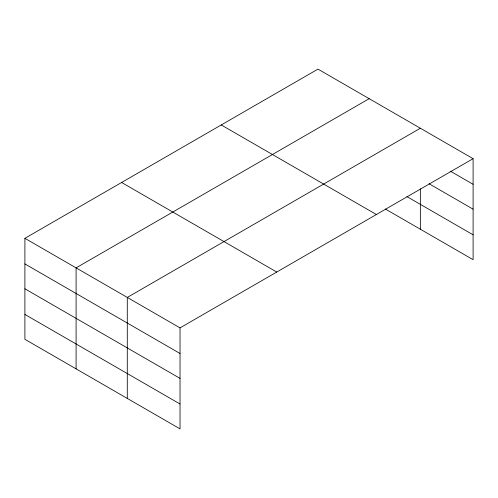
<?xml version="1.0" encoding="UTF-8"?>
<svg xmlns="http://www.w3.org/2000/svg" width="498" height="498" viewBox="0 0 498 498"><rect width="100%" height="100%" fill="white"/><g stroke="black" fill="none" stroke-linecap="round" stroke-linejoin="round"><path stroke-width="0.75" d="M473.1 158.688L317.967 69.116L24.9 238.318L24.9 339.312L180.033 428.884L180.033 327.883L473.1 158.688L473.1 259.682L385.328 209.004M369.161 98.679L76.094 267.874L76.094 368.869M420.356 128.235L127.289 297.431L127.289 398.431M450.397 171.188L473.1 184.297M429.033 183.731L473.1 209.172M406.878 196.573L473.1 234.807M221.255 124.954L376.388 214.52M121.612 182.48L276.745 272.051M24.9 238.318L180.033 327.883M24.9 263.928L180.033 353.493M24.9 288.803L180.033 378.374M24.9 314.437L180.033 404.003M420.356 188.817L420.356 229.229"/></g></svg>
